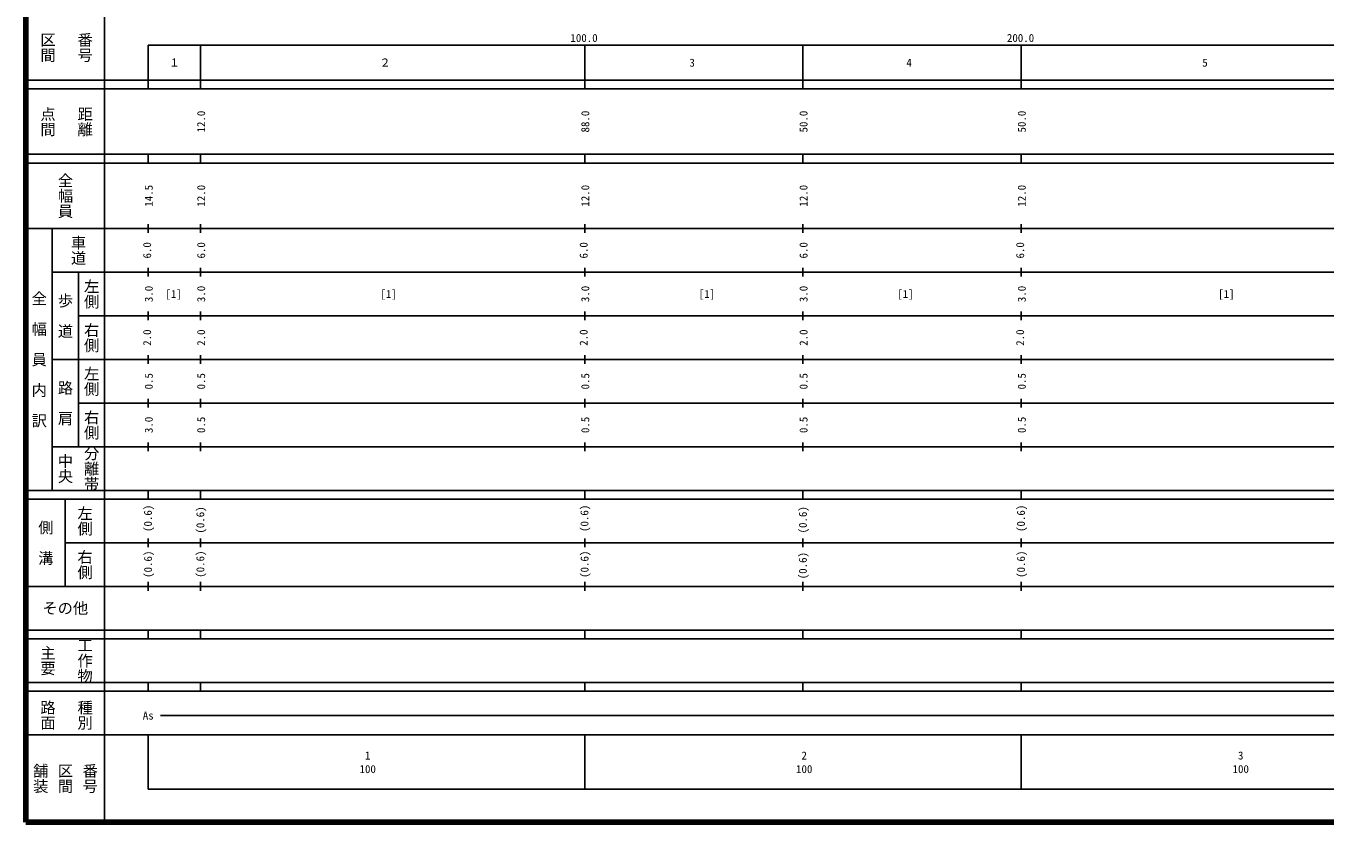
# Model space of a CAD drawing. Units: millimetres on the paper, enlarged 1000 times. Extents: x 40000 to 680000, y 20000 to 380000.
# Drawn here: x 40000 to 337598, y 20000 to 202409 of the extents above; entities that cross this region are included whole.
import ezdxf
from ezdxf.enums import TextEntityAlignment as Align

# ---------------------------------------------------------------- set-up
doc = ezdxf.new("R2010")
doc.units = ezdxf.units.MM
doc.header["$LTSCALE"] = 1000
doc.layers.add('M-TTL', color=2, linetype='Continuous', lineweight=140)
doc.layers.add('M-TTL-BAND', color=7, linetype='Continuous', lineweight=25)
doc.styles.add('@ＭＳ ゴシック', font='')
doc.styles.add('ＭＳ ゴシック', font='')
doc.styles.get('@ＭＳ ゴシック').set_extended_font_data('@MS Gothic')
doc.styles.get('ＭＳ ゴシック').set_extended_font_data('MS Gothic')

msp = doc.modelspace()

# ---------------------------------------------------------------- linework, layer by layer
at = {"layer": 'M-TTL'}
for p, q in [((40000, 380000), (40000, 20000)), ((40000, 20000), (680000, 20000))]:
    msp.add_line(p, q, dxfattribs=at)
at = {"layer": 'M-TTL-BAND'}
for p, q in [((58000, 370000), (58000, 20000)), ((68000, 198000), (579000, 198000)), ((68000, 198000), (68000, 188000)), ((80000, 198000), (80000, 188000)), ((168000, 198000), (168000, 188000)), ((218000, 198000), (218000, 188000)), ((268000, 198000), (268000, 188000)), ((40000, 190000), (579000, 190000)), ((40000, 188000), (579000, 188000)), ((40000, 173000), (579000, 173000)), ((68000, 171000), (68000, 173000)), ((80000, 173000), (80000, 171000)), ((168000, 171000), (168000, 173000)), ((218000, 173000), (218000, 171000)), ((268000, 171000), (268000, 173000)), ((40000, 171000), (579000, 171000)), ((40000, 156000), (579000, 156000)), ((46000, 96000), (46000, 156000)), ((68000, 155000), (68000, 157000)), ((80000, 157000), (80000, 155000)), ((168000, 155000), (168000, 157000)), ((218000, 157000), (218000, 155000)), ((268000, 155000), (268000, 157000)), ((46000, 146000), (579000, 146000)), ((52000, 146000), (52000, 106000)), ((68000, 145000), (68000, 147000)), ((80000, 147000), (80000, 145000)), ((168000, 145000), (168000, 147000)), ((218000, 147000), (218000, 145000)), ((268000, 145000), (268000, 147000)), ((68000, 135000), (68000, 137000)), ((80000, 137000), (80000, 135000)), ((168000, 135000), (168000, 137000)), ((218000, 137000), (218000, 135000)), ((268000, 135000), (268000, 137000)), ((52000, 136000), (579000, 136000)), ((46000, 126000), (579000, 126000)), ((68000, 125000), (68000, 127000)), ((80000, 127000), (80000, 125000)), ((168000, 125000), (168000, 127000)), ((218000, 127000), (218000, 125000)), ((268000, 125000), (268000, 127000)), ((68000, 115000), (68000, 117000)), ((80000, 117000), (80000, 115000)), ((168000, 115000), (168000, 117000)), ((218000, 117000), (218000, 115000)), ((268000, 115000), (268000, 117000)), ((52000, 116000), (579000, 116000)), ((46000, 106000), (579000, 106000)), ((68000, 105000), (68000, 107000)), ((80000, 107000), (80000, 105000)), ((168000, 105000), (168000, 107000)), ((218000, 107000), (218000, 105000)), ((268000, 105000), (268000, 107000)), ((40000, 96000), (579000, 96000)), ((68000, 94000), (68000, 96000)), ((80000, 96000), (80000, 94000)), ((168000, 94000), (168000, 96000)), ((218000, 96000), (218000, 94000)), ((268000, 94000), (268000, 96000)), ((40000, 94000), (579000, 94000)), ((49000, 94000), (49000, 74000)), ((49000, 84000), (579000, 84000)), ((68000, 83000), (68000, 85000)), ((80000, 85000), (80000, 83000)), ((168000, 83000), (168000, 85000)), ((218000, 85000), (218000, 83000)), ((268000, 83000), (268000, 85000)), ((68000, 73000), (68000, 75000)), ((80000, 75000), (80000, 73000)), ((168000, 73000), (168000, 75000)), ((218000, 75000), (218000, 73000)), ((268000, 73000), (268000, 75000)), ((40000, 74000), (579000, 74000)), ((40000, 64000), (579000, 64000)), ((68000, 62000), (68000, 64000)), ((80000, 64000), (80000, 62000)), ((168000, 62000), (168000, 64000)), ((218000, 64000), (218000, 62000)), ((268000, 62000), (268000, 64000)), ((40000, 62000), (579000, 62000)), ((40000, 52000), (579000, 52000)), ((68000, 50000), (68000, 52000)), ((80000, 52000), (80000, 50000)), ((168000, 50000), (168000, 52000)), ((218000, 52000), (218000, 50000)), ((268000, 50000), (268000, 52000)), ((40000, 50000), (579000, 50000)), ((70805, 44406), (565903, 44406)), ((40000, 40000), (579000, 40000)), ((68000, 40000), (68000, 27500)), ((168000, 40000), (168000, 27500)), ((268000, 40000), (268000, 27500)), ((68000, 27500), (579000, 27500))]:
    msp.add_line(p, q, dxfattribs=at)

# ---------------------------------------------------------------- texts
for s, height, rotation, style, p in [('区間', 2566, 270, '@ＭＳ ゴシック', (45000, 197500)), ('番号', 2566, 270, '@ＭＳ ゴシック', (53500, 197500)), ('点間', 2566, 270, '@ＭＳ ゴシック', (45000, 180500)), ('距離', 2566, 270, '@ＭＳ ゴシック', (53500, 180500)), ('12.0', 1833, 90, 'ＭＳ ゴシック', (80124, 180500)), ('88.0', 1833, 90, 'ＭＳ ゴシック', (168124, 180500)), ('50.0', 1833, 90, 'ＭＳ ゴシック', (218129, 180500)), ('50.0', 1833, 90, 'ＭＳ ゴシック', (268124, 180500)), ('全幅員', 2566, 270, '@ＭＳ ゴシック', (49000, 163500)), ('14.5', 1833, 90, 'ＭＳ ゴシック', (68123, 163500)), ('12.0', 1833, 90, 'ＭＳ ゴシック', (80124, 163500)), ('12.0', 1833, 90, 'ＭＳ ゴシック', (168123, 163500)), ('12.0', 1833, 90, 'ＭＳ ゴシック', (218129, 163500)), ('12.0', 1833, 90, 'ＭＳ ゴシック', (268123, 163500)), ('車道', 2566, 270, '@ＭＳ ゴシック', (52000, 151000)), ('6.0', 1833, 90, 'ＭＳ ゴシック', (67748, 151000)), ('6.0', 1833, 90, 'ＭＳ ゴシック', (80124, 151000)), ('6.0', 1833, 90, 'ＭＳ ゴシック', (167748, 151000)), ('6.0', 1833, 90, 'ＭＳ ゴシック', (218129, 151000)), ('6.0', 1833, 90, 'ＭＳ ゴシック', (267748, 151000)), ('左側', 2566, 270, '@ＭＳ ゴシック', (55000, 141000)), ('全\u3000幅\u3000員\u3000内\u3000訳', 2566, 270, '@ＭＳ ゴシック', (43000, 126000)), ('歩\u3000道', 2566, 270, '@ＭＳ ゴシック', (49000, 136000)), ('3.0', 1833, 90, 'ＭＳ ゴシック', (68123, 141000)), ('3.0', 1833, 90, 'ＭＳ ゴシック', (80124, 141000)), ('3.0', 1833, 90, 'ＭＳ ゴシック', (168123, 141000)), ('3.0', 1833, 90, 'ＭＳ ゴシック', (218129, 141000)), ('3.0', 1833, 90, 'ＭＳ ゴシック', (268123, 141000)), ('右側', 2566, 270, '@ＭＳ ゴシック', (55000, 131000)), ('2.0', 1833, 90, 'ＭＳ ゴシック', (67748, 131000)), ('2.0', 1833, 90, 'ＭＳ ゴシック', (80124, 131000)), ('2.0', 1833, 90, 'ＭＳ ゴシック', (167748, 131000)), ('2.0', 1833, 90, 'ＭＳ ゴシック', (218129, 131000)), ('2.0', 1833, 90, 'ＭＳ ゴシック', (267748, 131000)), ('左側', 2566, 270, '@ＭＳ ゴシック', (55000, 121000)), ('0.5', 1833, 90, 'ＭＳ ゴシック', (68123, 121000)), ('0.5', 1833, 90, 'ＭＳ ゴシック', (80124, 121000)), ('0.5', 1833, 90, 'ＭＳ ゴシック', (168123, 121000)), ('0.5', 1833, 90, 'ＭＳ ゴシック', (218129, 121000)), ('0.5', 1833, 90, 'ＭＳ ゴシック', (268123, 121000)), ('路\u3000肩', 2566, 270, '@ＭＳ ゴシック', (49000, 116000)), ('右側', 2566, 270, '@ＭＳ ゴシック', (55000, 111000)), ('3.0', 1833, 90, 'ＭＳ ゴシック', (68123, 111000)), ('0.5', 1833, 90, 'ＭＳ ゴシック', (80124, 111000)), ('0.5', 1833, 90, 'ＭＳ ゴシック', (168123, 111000)), ('0.5', 1833, 90, 'ＭＳ ゴシック', (218129, 111000)), ('0.5', 1833, 90, 'ＭＳ ゴシック', (268123, 111000)), ('中央', 2566, 270, '@ＭＳ ゴシック', (49000, 101000)), ('分離帯', 2566, 270, '@ＭＳ ゴシック', (55000, 101000)), ('左側', 2566, 270, '@ＭＳ ゴシック', (53500, 89000)), ('(0.6)', 1833, 90, 'ＭＳ ゴシック', (67932, 89586)), ('(0.6)', 1833, 90, 'ＭＳ ゴシック', (167932, 89586)), ('(0.6)', 1833, 90, 'ＭＳ ゴシック', (267932, 89586)), ('(0.6)', 1833, 90, 'ＭＳ ゴシック', (79932, 89211)), ('(0.6)', 1833, 90, 'ＭＳ ゴシック', (217965, 89250)), ('側\u3000溝', 2566, 270, '@ＭＳ ゴシック', (44500, 84000)), ('右側', 2566, 270, '@ＭＳ ゴシック', (53500, 79000)), ('(0.6)', 1833, 90, 'ＭＳ ゴシック', (67959, 79062)), ('(0.6)', 1833, 90, 'ＭＳ ゴシック', (79932, 79086)), ('(0.6)', 1833, 90, 'ＭＳ ゴシック', (167959, 79062)), ('(0.6)', 1833, 90, 'ＭＳ ゴシック', (217965, 78750)), ('(0.6)', 1833, 90, 'ＭＳ ゴシック', (267959, 79062)), ('主要', 2566, 270, '@ＭＳ ゴシック', (45000, 57000)), ('工作物', 2566, 270, '@ＭＳ ゴシック', (53500, 57000)), ('路面', 2566, 270, '@ＭＳ ゴシック', (45000, 44500)), ('種別', 2566, 270, '@ＭＳ ゴシック', (53500, 44500)), ('舗装', 2566, 270, '@ＭＳ ゴシック', (43333, 30000)), ('区間', 2566, 270, '@ＭＳ ゴシック', (49000, 30000)), ('番号', 2566, 270, '@ＭＳ ゴシック', (54667, 30000))]:
    msp.add_text(s, height=height, rotation=rotation, dxfattribs=dict(at, style=style)).set_placement(p, align=Align.MIDDLE_CENTER)
at = {"layer": 'M-TTL-BAND', "style": 'ＭＳ ゴシック'}
for s, p in [('100.0', (167844, 198195)), ('200.0', (267844, 198195))]:
    msp.add_text(s, height=1833, dxfattribs=at).set_placement(p, align=Align.BOTTOM_CENTER)
for s, height, p in [('１', 1833, (73998, 194000)), ('２', 1833, (122259, 194000)), ('3', 1833, (192613, 194000)), ('4', 1833, (242306, 194000)), ('5', 1833, (310100, 194000)), ('[1]', 1833, (73819, 141000)), ('[1]', 1833, (123060, 141000)), ('[1]', 1833, (196003, 141000)), ('[1]', 1833, (241474, 141000)), ('[1]', 1833, (314985, 141000)), ('その他', 2566, (49000, 69000)), ('As', 1833, (68006, 44406)), ('1', 1833, (118288, 35238)), ('2', 1833, (218288, 35238)), ('3', 1833, (318288, 35238)), ('100', 1833, (118288, 32131)), ('100', 1833, (218288, 32131)), ('100', 1833, (318288, 32131))]:
    msp.add_text(s, height=height, dxfattribs=at).set_placement(p, align=Align.MIDDLE_CENTER)

doc.saveas('drawing.dxf')
